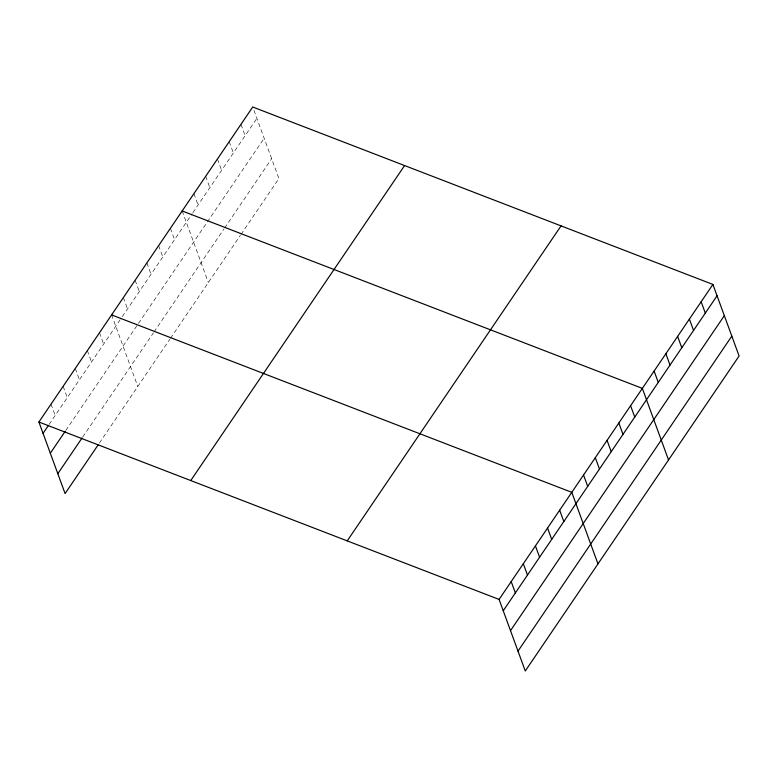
<?xml version="1.0" encoding="UTF-8"?>
<svg xmlns="http://www.w3.org/2000/svg" width="778" height="778" viewBox="0 0 778 778"><rect width="100%" height="100%" fill="white"/><g stroke="black" fill="none" stroke-linecap="round" stroke-linejoin="round"><path stroke-width="0.58" stroke-dasharray="3.89 2.92" d="M49.111 424.428L121.64 317.589M122.292 316.627L192.195 213.649M192.856 212.686L256.886 118.353M65.809 430.419L206.656 222.926M207.308 221.963L264.15 138.231M82.721 437.003L153.383 332.916M154.044 331.953L223.947 228.965M224.599 228.003L271.648 158.702M99.419 442.993L169.808 339.305M170.46 338.342L240.373 235.355M241.024 234.392L278.913 178.57L252.733 107.004M240.966 124.334L245.119 135.683M229.209 141.654L233.361 153.003M217.451 158.984L221.604 170.333M205.684 176.305L209.836 187.654M193.926 193.634L198.079 204.984M182.169 210.955L208.358 282.521M170.401 228.285L174.554 239.634M158.644 245.605L162.797 256.954M146.886 262.935L151.039 274.284M135.119 280.255L139.272 291.604M123.362 297.585L127.514 308.934M111.604 314.905L137.794 386.471M99.487 332.751L103.639 344.109M87.369 350.606L91.522 361.955M75.252 368.451L79.405 379.8M63.135 386.306L67.287 397.655M51.017 404.152L55.17 415.501"/><path stroke-width="1.17" d="M38.9 422.007L252.733 107.004L712.911 284.437L739.1 355.993L525.267 670.996L499.087 599.43L38.9 422.007L65.089 493.563L98.077 444.977M43.053 433.356L48.44 425.42M50.327 453.224L65.138 431.411M57.815 473.695L82.05 437.995M190.756 480.551L404.589 165.558M347.221 540.875L561.055 225.883M499.087 599.43L712.911 284.437M503.24 610.779L717.063 295.786M510.504 630.647L724.337 315.654M518.002 651.118L731.826 336.125M182.169 210.955L642.346 388.378L668.535 459.944M111.604 314.905L571.781 492.328L597.971 563.894M701.153 301.757L705.306 313.106M689.386 319.077L693.548 330.436M677.628 336.407L681.781 347.756M665.871 353.727L670.023 365.077M654.104 371.057L658.266 382.406M630.588 405.708L634.741 417.057M618.831 423.028L622.984 434.377M607.064 440.358L611.216 451.707M595.306 457.678L599.459 469.027M583.549 475.008L587.701 486.357M559.664 510.183L563.817 521.532M547.547 528.029L551.699 539.378M535.429 545.874L539.582 557.223M523.312 563.729L527.474 575.078M511.195 581.574L515.357 592.924"/></g></svg>
